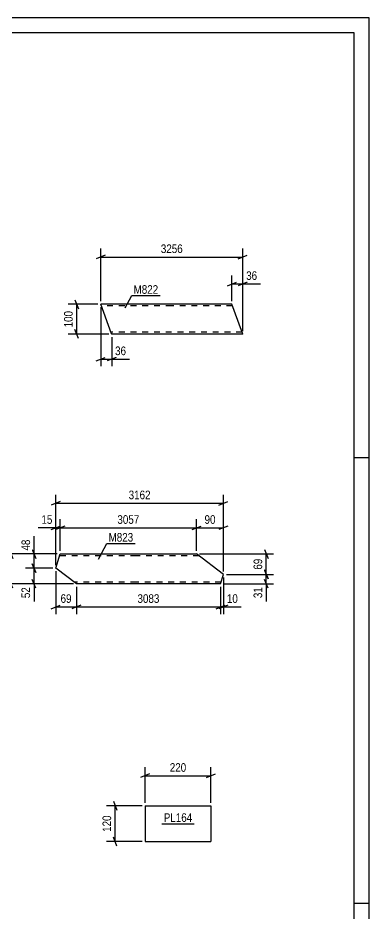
# Model space of a CAD drawing. Header units: millimetres. Extents: x 0 to 841, y 0 to 594.
# Drawn here: x 723.8 to 841, y 294.8 to 594 of the extents above; entities that cross this region are included whole.
import ezdxf

# ---------------------------------------------------------------- set-up
doc = ezdxf.new("R2010")
doc.units = ezdxf.units.MM
doc.linetypes.add('DXK_LINE_DOT2', pattern=[3.9198, 1.9599, -1.9599])
doc.styles.add('Arial Narrow', font='ARIALN.TTF', dxfattribs={"height": 0.2})

# ---------------------------------------------------------------- blocks, each defined once
blk = doc.blocks.new('Unknown-570369591-1113')
at = {"color": 5, "linetype": 'Continuous'}
for p, q in [((841, 594), (0, 594)), ((841, 0), (841, 594)), ((836, 589), (5, 589)), ((836, 5), (836, 589)), ((841, 447), (836, 447)), ((841, 298), (836, 298))]:
    blk.add_line(p, q, dxfattribs=at)
blk = doc.blocks.new('Part-570369591-17332 - 17331')
at = {"color": 2, "linetype": 'Continuous'}
for p, q in [((766.27, 330.71), (766.27, 318.71)), ((766.27, 330.71), (788.23, 330.71)), ((788.23, 330.71), (788.23, 318.71)), ((766.27, 318.71), (788.23, 318.71))]:
    blk.add_line(p, q, dxfattribs=at)
blk = doc.blocks.new('Part-570369591-22315 - 22314')
at = {"color": 2, "linetype": 'Continuous'}
for p, q in [((736.45, 410.1), (737.93, 414.86)), ((737.93, 414.86), (763.33, 414.86)), ((763.43, 414.86), (783.43, 414.86)), ((792.42, 408.01), (783.43, 414.86)), ((743.33, 404.86), (736.45, 410.1)), ((791.44, 404.86), (792.42, 408.01)), ((763.33, 404.86), (743.33, 404.86)), ((791.44, 404.86), (763.43, 404.86))]:
    blk.add_line(p, q, dxfattribs=at)
at = {"color": 7, "linetype": 'DXK_LINE_DOT2'}
for p, q in [((763.33, 414.26), (737.75, 414.26)), ((784.21, 414.26), (763.43, 414.26)), ((763.33, 405.46), (742.54, 405.46)), ((791.63, 405.46), (763.43, 405.46))]:
    blk.add_line(p, q, dxfattribs=at)
blk = doc.blocks.new('Part-570369591-22357 - 22356')
at = {"color": 2, "linetype": 'Continuous'}
for p, q in [((775.13, 498.32), (751.49, 498.32)), ((755.09, 488.41), (751.49, 498.32)), ((795.23, 498.32), (775.23, 498.32)), ((798.43, 489.52), (795.23, 498.32)), ((755.13, 488.32), (755.09, 488.41)), ((775.13, 488.32), (755.13, 488.32)), ((798.87, 488.32), (775.23, 488.32)), ((798.87, 488.32), (798.43, 489.52))]:
    blk.add_line(p, q, dxfattribs=at)
at = {"color": 7, "linetype": 'DXK_LINE_DOT2'}
for p, q in [((775.13, 497.72), (751.7, 497.72)), ((795.44, 497.72), (775.23, 497.72)), ((775.13, 488.92), (754.91, 488.92)), ((755, 488.67), (755.13, 488.32)), ((798.65, 488.92), (775.23, 488.92)), ((798.83, 488.41), (798.74, 488.67)), ((798.87, 488.32), (798.83, 488.41))]:
    blk.add_line(p, q, dxfattribs=at)
blk = doc.blocks.new('StraightDimension-570369591-17720 - 17331')
at = {"color": 7, "linetype": 'Continuous'}
for p, q in [((755.67, 332.21), (756.87, 329.21)), ((765.27, 330.71), (753.42, 330.71)), ((756.27, 318.71), (756.27, 330.71)), ((756.87, 317.21), (755.67, 320.21)), ((765.27, 318.71), (753.42, 318.71))]:
    blk.add_line(p, q, dxfattribs=at)
at = {"color": 0}
blk.add_wipeout([(755.52, 328.06), (751.32, 328.06), (751.32, 321.37), (755.52, 321.37)], dxfattribs=at)
at = {"color": 3, "style": 'Arial Narrow'}
blk.add_text('120', height=2.863, rotation=90.0002, dxfattribs=at).set_placement((754.92, 321.97))
blk = doc.blocks.new('StraightDimension-570369591-17724 - 17331')
at = {"color": 7, "linetype": 'Continuous'}
for p, q in [((767.77, 341.31), (764.77, 340.11)), ((766.27, 331.71), (766.27, 343.56)), ((786.73, 340.11), (789.73, 341.31)), ((788.23, 331.71), (788.23, 343.56)), ((766.27, 340.71), (788.23, 340.71))]:
    blk.add_line(p, q, dxfattribs=at)
at = {"color": 0}
blk.add_wipeout([(780.59, 341.46), (780.59, 345.66), (773.9, 345.66), (773.9, 341.46)], dxfattribs=at)
at = {"color": 3, "style": 'Arial Narrow'}
blk.add_text('220', height=2.863, dxfattribs=at).set_placement((774.5, 342.06))
blk = doc.blocks.new('StraightDimension-570369591-22375 - 22314')
at = {"color": 7, "linetype": 'Continuous'}
for p, q in [((737.93, 415.86), (737.93, 426.43)), ((783.43, 415.86), (783.43, 426.43)), ((739.43, 424.18), (736.43, 422.98)), ((737.93, 423.58), (783.43, 423.58)), ((781.93, 422.98), (784.93, 424.18))]:
    blk.add_line(p, q, dxfattribs=at)
at = {"color": 0}
blk.add_wipeout([(764.94, 424.33), (764.94, 428.53), (756.42, 428.53), (756.42, 424.33)], dxfattribs=at)
at = {"color": 3, "style": 'Arial Narrow'}
blk.add_text('3057', height=2.863, dxfattribs=at).set_placement((757.02, 424.93))
blk = doc.blocks.new('StraightDimension-570369591-22499 - 22314')
at = {"color": 7, "linetype": 'Continuous'}
for p, q in [((720.88, 416.36), (722.08, 413.36)), ((736.93, 414.86), (718.63, 414.86)), ((721.48, 404.86), (721.48, 414.86)), ((742.33, 404.86), (718.63, 404.86)), ((722.08, 403.36), (720.88, 406.36))]:
    blk.add_line(p, q, dxfattribs=at)
at = {"color": 0}
blk.add_wipeout([(720.73, 413.2), (716.53, 413.2), (716.53, 406.52), (720.73, 406.52)], dxfattribs=at)
at = {"color": 3, "style": 'Arial Narrow'}
blk.add_text('100', height=2.863, rotation=90.0002, dxfattribs=at).set_placement((720.13, 407.12))
blk = doc.blocks.new('StraightDimension-570369591-22435 - 22314')
at = {"color": 7, "linetype": 'Continuous'}
for p, q in [((743.33, 403.86), (743.33, 394.76)), ((791.44, 403.86), (791.44, 394.76)), ((744.83, 397.76), (741.83, 396.56)), ((743.33, 397.16), (791.44, 397.16)), ((789.94, 396.56), (792.94, 397.76))]:
    blk.add_line(p, q, dxfattribs=at)
at = {"color": 0}
blk.add_wipeout([(771.64, 397.91), (771.64, 402.11), (763.13, 402.11), (763.13, 397.91)], dxfattribs=at)
at = {"color": 3, "style": 'Arial Narrow'}
blk.add_text('3083', height=2.863, dxfattribs=at).set_placement((763.73, 398.51))
blk = doc.blocks.new('StraightDimension-570369591-22363 - 22314')
at = {"color": 7, "linetype": 'Continuous'}
for p, q in [((736.45, 411.1), (736.45, 434.65)), ((792.42, 409.01), (792.42, 434.65)), ((737.95, 432.4), (734.95, 431.2)), ((736.45, 431.8), (792.42, 431.8)), ((790.92, 431.2), (793.92, 432.4))]:
    blk.add_line(p, q, dxfattribs=at)
at = {"color": 0}
blk.add_wipeout([(768.69, 432.55), (768.69, 436.75), (760.18, 436.75), (760.18, 432.55)], dxfattribs=at)
at = {"color": 3, "style": 'Arial Narrow'}
blk.add_text('3162', height=2.863, dxfattribs=at).set_placement((760.78, 433.15))
blk = doc.blocks.new('StraightDimension-570369591-22374 - 22314')
at = {"color": 7, "linetype": 'Continuous'}
for p, q in [((783.43, 415.86), (783.43, 426.43)), ((792.42, 409.01), (792.42, 426.43)), ((781.93, 422.98), (784.93, 424.18)), ((783.43, 423.58), (792.42, 423.58)), ((793.92, 424.18), (790.92, 422.98))]:
    blk.add_line(p, q, dxfattribs=at)
at = {"color": 0}
blk.add_wipeout([(790.35, 424.33), (790.35, 428.53), (785.5, 428.53), (785.5, 424.33)], dxfattribs=at)
at = {"color": 3, "style": 'Arial Narrow'}
blk.add_text('90', height=2.863, dxfattribs=at).set_placement((786.1, 424.93))
blk = doc.blocks.new('StraightDimension-570369591-22376 - 22314')
at = {"color": 7, "linetype": 'Continuous'}
for p, q in [((736.45, 411.1), (736.45, 426.43)), ((737.93, 415.86), (737.93, 426.43)), ((734.95, 422.98), (737.95, 424.18)), ((739.43, 424.18), (736.43, 422.98)), ((736.45, 423.58), (737.93, 423.58))]:
    blk.add_line(p, q, dxfattribs=at)
at = {"color": 0}
blk.add_wipeout([(735.92, 424.33), (735.92, 428.53), (731.07, 428.53), (731.07, 424.33)], dxfattribs=at)
at = {"color": 7, "linetype": 'Continuous'}
blk.add_line((736.45, 423.58), (730.54, 423.58), dxfattribs=at)
blk.add_line((736.45, 423.58), (730.54, 423.58), dxfattribs=at)
at = {"color": 3, "style": 'Arial Narrow'}
blk.add_text('15', height=2.863, dxfattribs=at).set_placement((731.67, 424.93))
blk = doc.blocks.new('StraightDimension-570369591-22434 - 22314')
at = {"color": 7, "linetype": 'Continuous'}
for p, q in [((792.42, 407.01), (792.42, 394.76)), ((791.44, 403.86), (791.44, 394.76)), ((789.94, 396.56), (792.94, 397.76)), ((793.92, 397.76), (790.92, 396.56)), ((791.44, 397.16), (792.42, 397.16))]:
    blk.add_line(p, q, dxfattribs=at)
at = {"color": 0}
blk.add_wipeout([(797.8, 397.91), (797.8, 402.11), (792.95, 402.11), (792.95, 397.91)], dxfattribs=at)
at = {"color": 7, "linetype": 'Continuous'}
blk.add_line((792.42, 397.16), (798.33, 397.16), dxfattribs=at)
blk.add_line((792.42, 397.16), (798.33, 397.16), dxfattribs=at)
at = {"color": 3, "style": 'Arial Narrow'}
blk.add_text('10', height=2.863, dxfattribs=at).set_placement((793.55, 398.51))
blk = doc.blocks.new('StraightDimension-570369591-22436 - 22314')
at = {"color": 7, "linetype": 'Continuous'}
for p, q in [((736.45, 409.1), (736.45, 394.76)), ((743.33, 403.86), (743.33, 394.76)), ((734.95, 396.56), (737.95, 397.76)), ((736.45, 397.16), (743.33, 397.16)), ((744.83, 397.76), (741.83, 396.56))]:
    blk.add_line(p, q, dxfattribs=at)
at = {"color": 0}
blk.add_wipeout([(742.32, 397.91), (742.32, 402.11), (737.46, 402.11), (737.46, 397.91)], dxfattribs=at)
at = {"color": 3, "style": 'Arial Narrow'}
blk.add_text('69', height=2.863, dxfattribs=at).set_placement((738.06, 398.51))
blk = doc.blocks.new('StraightDimension-570369591-22531 - 22314')
at = {"color": 7, "linetype": 'Continuous'}
for p, q in [((728.63, 416.36), (729.83, 413.36)), ((736.93, 414.86), (726.38, 414.86)), ((729.23, 410.1), (729.23, 414.86)), ((735.45, 410.1), (726.38, 410.1)), ((729.83, 408.6), (728.63, 411.6))]:
    blk.add_line(p, q, dxfattribs=at)
at = {"color": 0}
blk.add_wipeout([(728.48, 420.24), (724.28, 420.24), (724.28, 415.38), (728.48, 415.38)], dxfattribs=at)
at = {"color": 7, "linetype": 'Continuous'}
blk.add_line((729.23, 414.86), (729.23, 420.77), dxfattribs=at)
blk.add_line((729.23, 414.86), (729.23, 420.77), dxfattribs=at)
at = {"color": 3, "style": 'Arial Narrow'}
blk.add_text('48', height=2.863, rotation=90.0002, dxfattribs=at).set_placement((727.88, 415.98))
blk = doc.blocks.new('StraightDimension-570369591-22532 - 22314')
at = {"color": 7, "linetype": 'Continuous'}
for p, q in [((735.45, 410.1), (726.38, 410.1)), ((728.63, 411.6), (729.83, 408.6)), ((729.23, 404.86), (729.23, 410.1)), ((742.33, 404.86), (726.38, 404.86)), ((729.83, 403.36), (728.63, 406.36))]:
    blk.add_line(p, q, dxfattribs=at)
at = {"color": 0}
blk.add_wipeout([(728.48, 404.33), (724.28, 404.33), (724.28, 399.48), (728.48, 399.48)], dxfattribs=at)
at = {"color": 7, "linetype": 'Continuous'}
blk.add_line((729.23, 404.86), (729.23, 398.95), dxfattribs=at)
blk.add_line((729.23, 404.86), (729.23, 398.95), dxfattribs=at)
at = {"color": 3, "style": 'Arial Narrow'}
blk.add_text('52', height=2.863, rotation=90.0002, dxfattribs=at).set_placement((727.88, 400.08))
blk = doc.blocks.new('StraightDimension-570369591-22580 - 22314')
at = {"color": 7, "linetype": 'Continuous'}
for p, q in [((806.08, 416.36), (807.28, 413.36)), ((784.43, 414.86), (809.08, 414.86)), ((806.68, 408.01), (806.68, 414.86)), ((793.42, 408.01), (809.08, 408.01)), ((807.28, 406.51), (806.08, 409.51))]:
    blk.add_line(p, q, dxfattribs=at)
at = {"color": 0}
blk.add_wipeout([(805.93, 413.86), (801.73, 413.86), (801.73, 409), (805.93, 409)], dxfattribs=at)
at = {"color": 3, "style": 'Arial Narrow'}
blk.add_text('69', height=2.863, rotation=90.0002, dxfattribs=at).set_placement((805.33, 409.6))
blk = doc.blocks.new('StraightDimension-570369591-22581 - 22314')
at = {"color": 7, "linetype": 'Continuous'}
for p, q in [((793.42, 408.01), (809.08, 408.01)), ((806.08, 409.51), (807.28, 406.51)), ((806.68, 404.86), (806.68, 408.01)), ((792.44, 404.86), (809.08, 404.86)), ((807.28, 403.36), (806.08, 406.36))]:
    blk.add_line(p, q, dxfattribs=at)
at = {"color": 0}
blk.add_wipeout([(805.93, 404.33), (801.73, 404.33), (801.73, 399.48), (805.93, 399.48)], dxfattribs=at)
at = {"color": 7, "linetype": 'Continuous'}
blk.add_line((806.68, 404.86), (806.68, 398.95), dxfattribs=at)
blk.add_line((806.68, 404.86), (806.68, 398.95), dxfattribs=at)
at = {"color": 3, "style": 'Arial Narrow'}
blk.add_text('31', height=2.863, rotation=90.0002, dxfattribs=at).set_placement((805.33, 400.08))
blk = doc.blocks.new('StraightDimension-570369591-22687 - 22356')
at = {"color": 7, "linetype": 'Continuous'}
for p, q in [((742.84, 499.82), (744.04, 496.82)), ((750.49, 498.32), (740.59, 498.32)), ((743.44, 488.32), (743.44, 498.32)), ((754.13, 488.32), (740.59, 488.32)), ((744.04, 486.82), (742.84, 489.82))]:
    blk.add_line(p, q, dxfattribs=at)
at = {"color": 0}
blk.add_wipeout([(742.69, 496.66), (738.49, 496.66), (738.49, 489.97), (742.69, 489.97)], dxfattribs=at)
at = {"color": 3, "style": 'Arial Narrow'}
blk.add_text('100', height=2.863, rotation=90.0002, dxfattribs=at).set_placement((742.09, 490.57))
blk = doc.blocks.new('StraightDimension-570369591-22640 - 22356')
at = {"color": 7, "linetype": 'Continuous'}
for p, q in [((793.73, 504.49), (796.73, 505.69)), ((795.23, 499.32), (795.23, 507.94)), ((800.37, 505.69), (797.37, 504.49)), ((798.87, 489.32), (798.87, 507.94)), ((795.23, 505.09), (798.87, 505.09))]:
    blk.add_line(p, q, dxfattribs=at)
at = {"color": 0}
blk.add_wipeout([(804.25, 505.84), (804.25, 510.04), (799.39, 510.04), (799.39, 505.84)], dxfattribs=at)
at = {"color": 7, "linetype": 'Continuous'}
blk.add_line((798.87, 505.09), (804.77, 505.09), dxfattribs=at)
blk.add_line((798.87, 505.09), (804.77, 505.09), dxfattribs=at)
at = {"color": 3, "style": 'Arial Narrow'}
blk.add_text('36', height=2.863, dxfattribs=at).set_placement((799.99, 506.44))
blk = doc.blocks.new('StraightDimension-570369591-22629 - 22356')
at = {"color": 7, "linetype": 'Continuous'}
for p, q in [((752.99, 514.68), (749.99, 513.48)), ((751.49, 499.32), (751.49, 516.93)), ((797.37, 513.48), (800.37, 514.68)), ((798.87, 489.32), (798.87, 516.93)), ((751.49, 514.08), (798.87, 514.08))]:
    blk.add_line(p, q, dxfattribs=at)
at = {"color": 0}
blk.add_wipeout([(779.43, 514.83), (779.43, 519.03), (770.92, 519.03), (770.92, 514.83)], dxfattribs=at)
at = {"color": 3, "style": 'Arial Narrow'}
blk.add_text('3256', height=2.863, dxfattribs=at).set_placement((771.52, 515.43))
blk = doc.blocks.new('StraightDimension-570369591-22667 - 22356')
at = {"color": 7, "linetype": 'Continuous'}
for p, q in [((751.49, 497.32), (751.49, 477.56)), ((755.13, 487.32), (755.13, 477.56)), ((749.99, 479.36), (752.99, 480.56)), ((751.49, 479.96), (755.13, 479.96)), ((756.63, 480.56), (753.63, 479.36))]:
    blk.add_line(p, q, dxfattribs=at)
at = {"color": 0}
blk.add_wipeout([(760.51, 480.71), (760.51, 484.91), (755.65, 484.91), (755.65, 480.71)], dxfattribs=at)
at = {"color": 7, "linetype": 'Continuous'}
blk.add_line((755.13, 479.96), (761.03, 479.96), dxfattribs=at)
blk.add_line((755.13, 479.96), (761.03, 479.96), dxfattribs=at)
at = {"color": 3, "style": 'Arial Narrow'}
blk.add_text('36', height=2.863, dxfattribs=at).set_placement((756.25, 481.31))
blk = doc.blocks.new('Mark-570369591-18438 - 17331')
at = {"color": 0}
blk.add_wipeout([(782, 325.31), (782, 328.31), (772.5, 328.31), (772.5, 325.31)], dxfattribs=at)
blk.add_wipeout([(782, 325.31), (782, 328.31), (772.5, 328.31), (772.5, 325.31)], dxfattribs=at)
at = {"color": 30, "linetype": 'Continuous'}
blk.add_line((771.9, 324.71), (782.6, 324.71), dxfattribs=at)
at = {"color": 3, "style": 'Arial Narrow'}
blk.add_text('PL164', height=2.863, dxfattribs=at).set_placement((772.5, 325.31))
blk = doc.blocks.new('Mark-570369591-22492 - 22314')
at = {"color": 0}
blk.add_wipeout([(762.31, 418.98), (762.31, 421.98), (754.08, 421.98), (754.08, 418.98)], dxfattribs=at)
blk.add_wipeout([(762.31, 418.98), (762.31, 421.98), (754.08, 421.98), (754.08, 418.98)], dxfattribs=at)
at = {"color": 30, "linetype": 'Continuous'}
for p, q in [((750.75, 413.08), (753.48, 418.38)), ((753.48, 418.38), (762.91, 418.38))]:
    blk.add_line(p, q, dxfattribs=at)
at = {"color": 3, "style": 'Arial Narrow'}
blk.add_text('M823', height=2.863, dxfattribs=at).set_placement((754.08, 418.98))
blk = doc.blocks.new('Mark-570369591-22711 - 22356')
at = {"color": 0}
blk.add_wipeout([(770.64, 501.8), (770.64, 504.8), (762.42, 504.8), (762.42, 501.8)], dxfattribs=at)
blk.add_wipeout([(770.64, 501.8), (770.64, 504.8), (762.42, 504.8), (762.42, 501.8)], dxfattribs=at)
at = {"color": 30, "linetype": 'Continuous'}
for p, q in [((759.67, 497.15), (761.82, 501.2)), ((761.82, 501.2), (771.24, 501.2))]:
    blk.add_line(p, q, dxfattribs=at)
at = {"color": 3, "style": 'Arial Narrow'}
blk.add_text('M822', height=2.863, dxfattribs=at).set_placement((762.42, 501.8))

msp = doc.modelspace()

# ---------------------------------------------------------------- block references
for name in ['Unknown-570369591-1113', 'Part-570369591-22357 - 22356', 'Part-570369591-22315 - 22314', 'Part-570369591-17332 - 17331']:
    msp.add_blockref(name, (0, 0))

# ---------------------------------------------------------------- next in the draw order: block references
for name in ['StraightDimension-570369591-22640 - 22356', 'StraightDimension-570369591-22687 - 22356', 'StraightDimension-570369591-22375 - 22314', 'StraightDimension-570369591-17720 - 17331', 'Mark-570369591-18438 - 17331']:
    msp.add_blockref(name, (0, 0))

# ---------------------------------------------------------------- next in the draw order: block references
for name in ['StraightDimension-570369591-22629 - 22356', 'StraightDimension-570369591-22499 - 22314', 'StraightDimension-570369591-17724 - 17331']:
    msp.add_blockref(name, (0, 0))

# ---------------------------------------------------------------- next in the draw order: block references
for name in ['StraightDimension-570369591-22667 - 22356', 'StraightDimension-570369591-22363 - 22314', 'StraightDimension-570369591-22435 - 22314']:
    msp.add_blockref(name, (0, 0))

# ---------------------------------------------------------------- next in the draw order: block references
for name in ['Mark-570369591-22711 - 22356', 'StraightDimension-570369591-22376 - 22314', 'StraightDimension-570369591-22374 - 22314', 'Mark-570369591-22492 - 22314', 'StraightDimension-570369591-22436 - 22314', 'StraightDimension-570369591-22434 - 22314']:
    msp.add_blockref(name, (0, 0))

# ---------------------------------------------------------------- next in the draw order: block references
for name in ['StraightDimension-570369591-22531 - 22314', 'StraightDimension-570369591-22580 - 22314']:
    msp.add_blockref(name, (0, 0))

# ---------------------------------------------------------------- next in the draw order: block references
for name in ['StraightDimension-570369591-22532 - 22314', 'StraightDimension-570369591-22581 - 22314']:
    msp.add_blockref(name, (0, 0))

doc.saveas('drawing.dxf')
